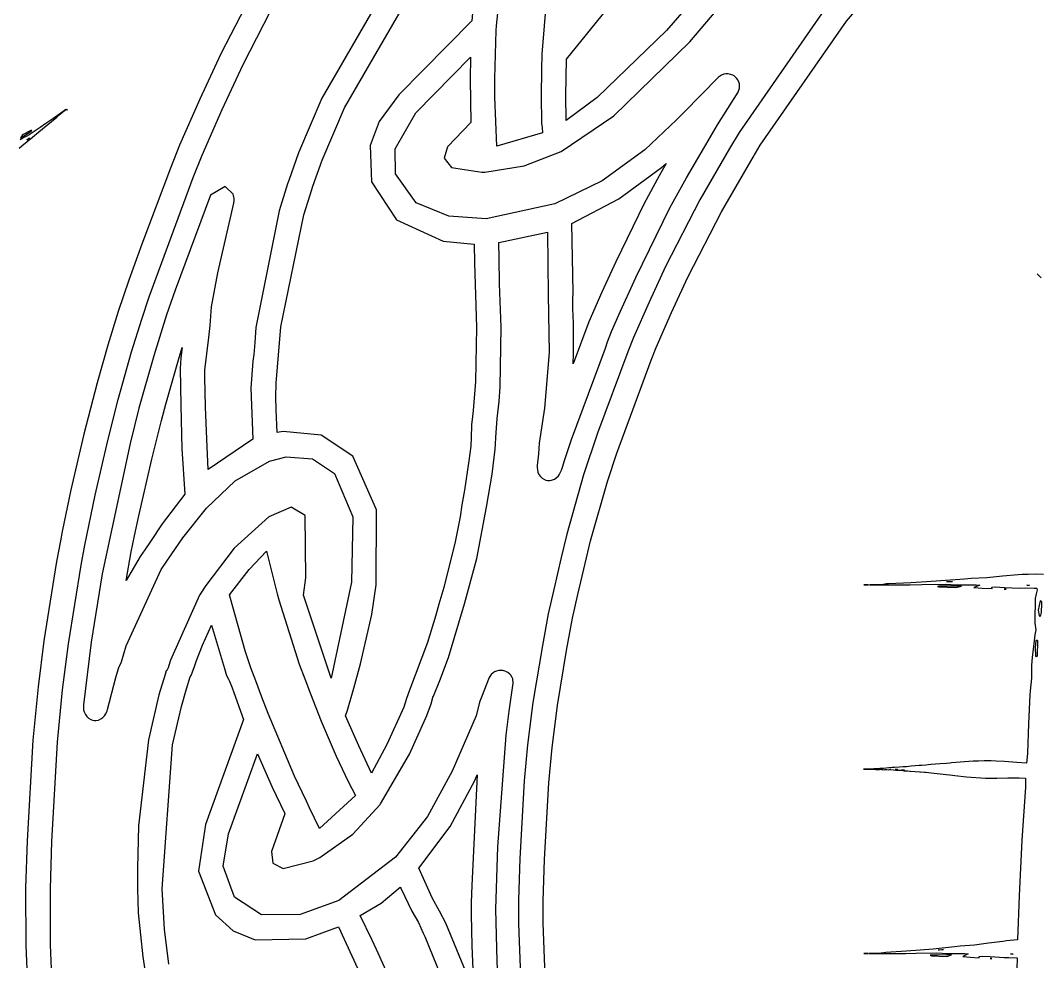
# Model space of a CAD drawing. Extents: x 0 to 151, y 0 to 357.
# Drawn here: x 37.84 to 57.27, y 74.61 to 92.51 of the extents above; entities that cross this region are included whole.
import ezdxf

# ---------------------------------------------------------------- set-up
doc = ezdxf.new("R2010")
doc.units = 0

msp = doc.modelspace()

# ---------------------------------------------------------------- linework, layer by layer
at = {"layer": 'Layer 1'}
for p, q in [((46.897917, 92.409048), (47.150015, 94.816758)), ((53.557643, 92.495557), (55.428057, 94.67776)), ((46.600606, 94.404318), (46.427104, 92.504228)), ((47.957273, 94.244263), (47.763525, 91.865723)), ((51.331504, 93.700239), (50.13248, 92.317786)), ((42.55785, 93.636798), (41.653455, 91.875028)), ((50.575899, 92.102897), (51.817849, 93.558847)), ((42.078533, 91.672221), (42.969714, 93.408591)), ((48.2334, 91.7734), (49.56854, 93.42739)), ((44.733682, 93.033284), (43.572382, 91.028174)), ((44.006186, 90.846468), (45.108956, 92.748268)), ((53.183599, 92.780651), (51.517913, 90.37991)), ((46.427104, 92.504228), (45.037904, 91.092558)), ((46.87046, 91.40615), (46.894655, 92.317408)), ((46.894655, 92.317408), (46.897917, 92.409048)), ((50.13248, 92.317786), (48.817564, 91.045059)), ((51.918767, 90.13451), (53.557643, 92.495557)), ((49.130919, 90.693967), (50.575899, 92.102897)), ((41.653455, 91.875028), (41.252914, 91.011146)), ((45.365047, 90.749737), (46.404837, 91.809607)), ((46.404837, 91.809607), (46.3954, 91.39259)), ((47.763525, 91.865723), (47.756317, 91.577072)), ((48.217955, 91.073199), (48.2334, 91.7734)), ((41.681768, 90.817596), (42.078533, 91.672221)), ((47.756317, 91.577072), (47.748079, 91.074593)), ((46.3954, 91.39259), (46.414106, 90.565423)), ((46.869771, 91.05503), (46.87046, 91.40615)), ((51.12329, 91.428632), (50.464129, 90.755916)), ((51.146114, 91.445794), (51.12329, 91.428632)), ((51.182323, 91.46982), (51.146114, 91.445794)), ((51.223166, 91.484921), (51.182323, 91.46982)), ((51.264526, 91.493159), (51.223166, 91.484921)), ((51.309317, 91.491788), (51.264526, 91.493159)), ((51.351532, 91.483886), (51.309317, 91.491788)), ((51.394263, 91.466038), (51.351532, 91.483886)), ((51.419663, 91.454371), (51.394263, 91.466038)), ((51.450039, 91.431031), (51.419663, 91.454371)), ((51.46514, 91.412498), (51.450039, 91.431031)), ((51.490365, 91.38092), (51.46514, 91.412498)), ((51.511989, 91.33527), (51.490365, 91.38092)), ((51.522801, 91.303007), (51.511989, 91.33527)), ((51.105956, 90.522866), (51.495685, 91.144446)), ((51.495685, 91.144446), (51.525375, 91.221326)), ((51.526577, 91.251524), (51.522801, 91.303007)), ((51.525375, 91.221326), (51.526577, 91.251524)), ((41.252914, 91.011146), (40.866445, 90.134564)), ((43.572382, 91.028174), (43.132886, 89.989584)), ((45.037904, 91.092558), (44.666308, 90.589071)), ((46.903578, 90.11906), (46.869771, 91.05503)), ((47.748079, 91.074593), (47.754943, 90.55358)), ((48.222417, 90.622208), (48.217955, 91.073199)), ((48.817564, 91.045059), (48.227565, 90.606421)), ((38.649993, 90.776717), (38.454695, 90.640545)), ((38.576022, 90.714238), (38.671611, 90.788375)), ((38.700962, 90.812928), (38.649993, 90.776717)), ((38.671611, 90.788375), (38.700962, 90.812928)), ((38.703296, 90.814501), (38.700894, 90.812873)), ((38.700894, 90.812873), (38.701066, 90.812957)), ((38.701066, 90.812957), (38.7069, 90.8139)), ((38.7069, 90.8139), (38.703296, 90.814501)), ((38.7069, 90.8139), (38.7069, 90.8139)), ((38.724786, 90.811045), (38.706938, 90.81396)), ((38.706938, 90.81396), (38.723242, 90.811138)), ((38.723242, 90.811138), (38.7368, 90.8089)), ((38.7368, 90.8089), (38.724786, 90.811045)), ((38.7368, 90.8089), (38.7368, 90.8089)), ((41.299416, 89.949241), (41.681768, 90.817596)), ((43.584546, 89.854554), (44.006186, 90.846468)), ((50.464129, 90.755916), (50.321861, 90.61691)), ((38.454695, 90.640545), (38.320493, 90.548043)), ((38.330619, 90.504877), (38.530204, 90.668848)), ((38.530204, 90.668848), (38.549251, 90.685838)), ((38.549251, 90.685838), (38.576022, 90.714238)), ((44.666308, 90.589071), (44.498378, 90.128187)), ((44.969139, 90.064585), (45.365047, 90.749737)), ((46.414106, 90.565423), (45.968946, 90.107219)), ((48.128539, 90.017817), (49.130919, 90.693967)), ((48.227565, 90.606421), (48.222417, 90.622208)), ((50.321861, 90.61691), (49.719848, 90.049903)), ((37.8418, 90.2723), (37.98441, 90.367372)), ((38.040527, 90.416626), (37.880411, 90.331078)), ((37.98441, 90.367372), (38.044645, 90.405043)), ((38.212893, 90.475109), (38.004385, 90.33207)), ((38.056828, 90.418514), (38.040527, 90.416626)), ((38.044645, 90.405043), (38.056828, 90.418514)), ((38.066679, 90.289505), (38.192471, 90.391616)), ((38.192471, 90.391616), (38.330619, 90.504877)), ((38.320493, 90.548043), (38.212893, 90.475109)), ((47.776739, 90.372016), (46.903578, 90.11906)), ((47.754943, 90.55358), (47.770906, 90.476012)), ((47.770906, 90.476012), (47.776739, 90.372016)), ((50.837041, 90.070157), (51.105956, 90.522866)), ((51.517913, 90.37991), (51.3322, 90.0741)), ((37.906053, 90.284535), (37.837408, 90.239487)), ((37.880411, 90.331078), (37.8418, 90.2723)), ((37.8418, 90.2723), (37.8418, 90.2723)), ((37.867952, 90.124405), (38.066679, 90.289505)), ((37.949298, 90.304528), (37.906053, 90.284535)), ((38.004385, 90.33207), (37.949298, 90.304528)), ((37.958547, 90.234048), (37.9953, 90.2657)), ((38.00265, 90.262707), (37.958547, 90.234048)), ((37.99527, 90.26571), (38.010372, 90.271117)), ((37.9953, 90.2657), (37.99527, 90.26571)), ((38.010372, 90.271117), (38.00265, 90.262707)), ((37.813201, 90.078841), (37.867952, 90.124405)), ((40.866445, 90.134564), (40.693116, 89.702104)), ((43.132886, 89.989584), (42.945491, 89.465825)), ((44.498378, 90.128187), (44.520667, 89.438228)), ((44.977376, 89.588957), (44.969139, 90.064585)), ((45.968946, 90.107219), (45.903047, 89.888929)), ((47.425124, 89.743551), (48.128539, 90.017817)), ((49.719848, 90.049903), (48.90916, 89.460351)), ((50.513897, 89.514479), (50.837041, 90.070157)), ((51.3322, 90.0741), (50.767756, 89.095571)), ((51.736724, 89.834127), (51.918767, 90.13451)), ((41.129005, 89.523986), (41.299416, 89.949241)), ((43.404353, 89.354135), (43.584546, 89.854554)), ((45.903047, 89.888929), (46.04444, 89.714917)), ((50.127231, 89.786239), (49.994587, 89.551131)), ((50.040567, 89.711416), (50.127231, 89.786239)), ((51.179158, 88.86761), (51.736724, 89.834127)), ((40.693116, 89.702104), (40.153056, 88.256784)), ((45.368319, 89.041604), (44.977376, 89.588957)), ((46.04444, 89.714917), (46.621053, 89.621903)), ((46.621053, 89.621903), (46.679799, 89.62311)), ((46.679799, 89.62311), (47.425124, 89.743551)), ((49.228985, 89.114211), (50.040567, 89.711416)), ((40.289996, 87.253226), (41.129005, 89.523986)), ((42.922496, 89.398554), (42.765815, 88.887151)), ((42.945491, 89.465825), (42.922496, 89.398554)), ((44.520667, 89.438228), (44.99646, 88.715871)), ((48.90916, 89.460351), (48.009228, 89.018863)), ((49.994587, 89.551131), (49.712114, 89.024626)), ((50.200876, 88.943696), (50.513897, 89.514479)), ((41.737181, 89.349492), (41.458656, 89.186117)), ((41.889581, 89.206024), (41.737181, 89.349492)), ((41.896444, 89.181654), (41.889581, 89.206024)), ((43.350982, 89.195221), (43.404353, 89.354135)), ((41.458656, 89.186117), (40.784049, 87.380767)), ((41.595957, 87.711289), (41.899368, 89.035099)), ((41.906912, 89.119876), (41.896444, 89.181654)), ((41.899368, 89.035099), (41.904166, 89.079374)), ((41.904166, 89.079374), (41.906912, 89.119876)), ((43.232056, 88.813558), (43.350982, 89.195221)), ((45.989706, 88.784099), (45.368319, 89.041604)), ((48.009228, 89.018863), (46.701038, 88.733988)), ((48.334747, 88.649826), (49.228985, 89.114211)), ((49.712114, 89.024626), (49.168272, 87.916706)), ((50.767756, 89.095571), (50.117691, 87.827701)), ((42.765815, 88.887151), (42.322371, 86.671651)), ((42.797364, 86.683168), (43.232056, 88.813558)), ((49.549268, 87.620226), (50.200876, 88.943696)), ((50.541963, 87.62514), (51.179158, 88.86761)), ((44.99646, 88.715871), (45.887207, 88.313488)), ((46.701038, 88.733988), (45.989706, 88.784099)), ((48.356026, 87.339056), (48.334747, 88.649826)), ((46.94662, 88.282991), (47.87092, 88.481032)), ((47.87092, 88.481032), (47.885336, 87.289362)), ((40.153056, 88.256784), (39.900614, 87.569994)), ((45.887207, 88.313488), (46.474793, 88.255142)), ((46.474793, 88.255142), (46.47788, 87.889267)), ((46.948336, 87.988162), (46.94662, 88.282991)), ((46.47788, 87.889267), (46.490924, 87.490439)), ((46.956916, 87.501813), (46.948336, 87.988162)), ((49.168272, 87.916706), (48.90519, 87.33906)), ((41.478747, 87.059164), (41.595957, 87.711289)), ((50.117691, 87.827701), (49.803296, 87.150176)), ((57.223787, 87.653747), (57.189294, 87.686995)), ((57.189294, 87.686995), (57.219153, 87.65778)), ((57.219153, 87.65778), (57.2636, 87.6148)), ((57.2636, 87.6148), (57.223787, 87.653747)), ((39.900614, 87.569994), (39.701715, 86.975533)), ((46.490924, 87.490439), (46.519753, 86.670135)), ((46.988494, 86.674646), (46.956916, 87.501813)), ((49.228526, 86.907353), (49.549268, 87.620226)), ((50.232032, 86.956542), (50.541963, 87.62514)), ((57.2636, 87.6148), (57.2636, 87.6148)), ((40.149449, 86.829687), (40.289996, 87.253226)), ((40.784049, 87.380767), (40.620846, 86.907119)), ((47.885336, 87.289362), (47.899066, 86.195852)), ((48.35431, 87.205887), (48.356026, 87.339056)), ((48.90519, 87.33906), (48.659615, 86.77892)), ((41.455407, 86.793511), (41.478747, 87.059164)), ((48.35431, 87.02947), (48.35431, 87.205887)), ((49.803296, 87.150176), (49.505721, 86.476086)), ((39.701715, 86.975533), (39.502647, 86.329586)), ((40.620846, 86.907119), (40.376814, 86.128003)), ((48.36598, 86.75386), (48.35431, 87.02947)), ((49.09055, 86.590559), (49.228526, 86.907353)), ((49.937203, 86.289316), (50.232032, 86.956542)), ((39.956559, 86.203648), (40.149449, 86.829687)), ((41.423316, 86.476011), (41.448544, 86.704611)), ((41.448544, 86.704611), (41.455407, 86.793511)), ((42.322371, 86.671651), (42.300075, 86.386087)), ((42.706409, 85.611628), (42.797364, 86.683168)), ((46.519753, 86.670135), (46.50122, 85.639095)), ((46.969274, 85.542356), (46.988494, 86.674646)), ((48.659615, 86.77892), (48.359294, 85.979554)), ((48.3653, 86.165925), (48.3659, 86.7538)), ((48.3659, 86.7538), (48.36598, 86.75386)), ((41.347116, 85.85924), (41.423316, 86.476011)), ((49.01487, 86.395261), (49.09055, 86.590559)), ((49.505721, 86.476086), (49.399148, 86.205627)), ((39.502647, 86.329586), (39.299114, 85.612937)), ((40.84575, 86.054494), (40.91834, 86.288916)), ((40.91834, 86.288916), (40.892771, 86.091561)), ((42.300075, 86.386087), (42.278451, 86.154755)), ((48.970592, 86.275133), (49.01487, 86.395261)), ((49.841959, 86.047686), (49.937203, 86.289316)), ((39.700172, 85.299942), (39.956559, 86.203648)), ((40.376814, 86.128003), (40.095887, 85.135059)), ((40.892771, 86.091561), (40.876467, 85.889403)), ((42.278451, 86.154755), (42.265066, 86.026389)), ((47.899066, 86.195852), (47.815489, 85.132202)), ((48.328766, 84.539453), (48.970592, 86.275133)), ((48.359294, 85.979554), (48.3653, 86.165925)), ((49.399148, 86.205627), (48.818586, 84.656317)), ((40.604806, 85.20982), (40.84575, 86.054494)), ((42.265066, 86.026389), (42.225766, 85.51739)), ((49.18623, 84.275966), (49.841959, 86.047686)), ((40.876467, 85.889403), (40.890541, 85.183394)), ((41.346772, 85.76657), (41.347116, 85.85924)), ((41.347116, 85.72092), (41.346772, 85.76657)), ((41.360843, 85.159064), (41.347116, 85.72092)), ((39.299114, 85.612937), (39.046847, 84.63681)), ((42.225766, 85.51739), (42.264208, 84.547441)), ((42.700059, 85.348718), (42.706409, 85.611628)), ((46.50122, 85.639095), (46.455057, 85.092685)), ((46.947478, 85.260914), (46.969274, 85.542356)), ((42.706923, 85.103315), (42.700059, 85.348718)), ((39.503161, 84.519451), (39.700172, 85.299942)), ((40.095887, 85.135059), (39.926678, 84.462341)), ((40.521748, 84.90195), (40.604806, 85.20982)), ((40.890541, 85.183394), (40.914222, 84.36)), ((41.384527, 84.541605), (41.360843, 85.159064)), ((46.913499, 84.938286), (46.947478, 85.260914)), ((47.815489, 85.132202), (47.709263, 84.466006)), ((42.727344, 84.673598), (42.706923, 85.103315)), ((46.442185, 84.978735), (46.426397, 84.813988)), ((46.455057, 85.092685), (46.442185, 84.978735)), ((46.885184, 84.574468), (46.913499, 84.938286)), ((40.338123, 84.167109), (40.521748, 84.90195)), ((46.426397, 84.813988), (46.420047, 84.56721)), ((39.046847, 84.63681), (38.800411, 83.57763)), ((41.412843, 83.965333), (41.384527, 84.541605)), ((42.264208, 84.547441), (41.412843, 83.965333)), ((42.837176, 84.68973), (42.727344, 84.673598)), ((43.560591, 84.623535), (42.837176, 84.68973)), ((44.163386, 84.218137), (43.560591, 84.623535)), ((46.420047, 84.56721), (46.408894, 84.414474)), ((46.882079, 84.450908), (46.885184, 84.574468)), ((48.202805, 84.15779), (48.328766, 84.539453)), ((48.818586, 84.656317), (48.555507, 83.867591)), ((39.261359, 83.481891), (39.503161, 84.519451)), ((39.926678, 84.462341), (39.396053, 81.980841)), ((40.914222, 84.36), (40.966908, 83.501258)), ((46.408894, 84.414474), (46.374401, 84.132687)), ((46.814637, 83.880127), (46.876931, 84.352059)), ((46.876931, 84.352059), (46.882079, 84.450908)), ((47.709263, 84.466006), (47.695877, 84.268308)), ((40.091001, 83.083559), (40.338123, 84.167109)), ((42.578267, 84.126333), (42.894548, 84.210768)), ((42.894548, 84.210768), (43.39738, 84.17138)), ((43.39738, 84.17138), (43.816104, 83.890198)), ((44.618715, 83.200302), (44.163386, 84.218137)), ((47.695877, 84.268308), (47.676142, 84.044871)), ((48.156125, 84.014667), (48.202805, 84.15779)), ((49.008614, 83.740873), (49.18623, 84.275966)), ((41.924194, 83.752791), (42.578267, 84.126333)), ((46.374401, 84.132687), (46.287564, 83.571861)), ((47.676142, 84.044871), (47.675456, 84.004713)), ((47.675456, 84.004713), (47.677172, 83.96078)), ((47.677172, 83.96078), (47.689011, 83.914444)), ((48.094688, 83.865022), (48.137075, 83.954946)), ((48.137075, 83.954946), (48.156125, 84.014667)), ((43.816104, 83.890198), (44.164882, 83.069379)), ((46.707209, 83.254088), (46.814637, 83.880127)), ((47.689011, 83.914444), (47.707031, 83.871885)), ((47.707031, 83.871885), (47.737579, 83.831728)), ((47.737579, 83.831728), (47.767776, 83.80221)), ((47.767776, 83.80221), (47.813082, 83.776469)), ((47.813082, 83.776469), (47.840539, 83.763769)), ((47.840539, 83.763769), (47.869543, 83.75828)), ((47.869543, 83.75828), (47.915362, 83.760337)), ((47.915362, 83.760337), (47.946595, 83.763769)), ((47.946595, 83.763769), (48.003229, 83.786078)), ((48.003229, 83.786078), (48.029475, 83.800494)), ((48.029475, 83.800494), (48.077013, 83.845458)), ((48.077013, 83.845458), (48.094688, 83.865022)), ((48.555507, 83.867591), (48.23545, 82.739071)), ((38.800411, 83.57763), (38.631202, 82.787185)), ((41.377507, 83.234641), (41.924194, 83.752791)), ((46.287564, 83.571861), (46.238483, 83.297282)), ((48.687014, 82.608233), (49.008614, 83.740873)), ((39.063149, 82.530134), (39.261359, 83.481891)), ((40.966908, 83.501258), (40.5348, 82.9354)), ((40.929429, 82.666263), (41.377507, 83.234641)), ((42.991195, 83.251184), (42.566284, 83.064127)), ((43.255476, 83.095016), (42.991195, 83.251184)), ((44.611978, 81.775757), (44.618715, 83.200302)), ((46.238483, 83.297282), (46.205361, 83.069726)), ((46.525128, 82.272469), (46.707209, 83.254088)), ((40.009315, 82.705325), (40.091001, 83.083559)), ((42.566284, 83.064127), (41.905269, 82.469225)), ((43.271607, 81.908156), (43.255476, 83.095016)), ((44.164882, 83.069379), (44.142852, 81.825368)), ((46.205361, 83.069726), (46.121445, 82.622506)), ((38.631202, 82.787185), (38.599455, 82.611798)), ((40.53479, 82.93563), (40.312554, 82.599269)), ((40.5348, 82.9354), (40.53479, 82.93563)), ((38.599455, 82.611798), (38.528922, 82.218121)), ((39.949421, 82.399515), (40.009315, 82.705325)), ((40.312554, 82.599269), (40.204951, 82.438642)), ((40.709423, 82.344663), (40.929429, 82.666263)), ((46.114065, 82.589203), (45.895947, 81.725654)), ((46.121445, 82.622506), (46.114065, 82.589203)), ((48.23545, 82.739071), (48.131282, 82.292195)), ((48.586963, 82.176459), (48.687014, 82.608233)), ((38.99416, 82.145036), (39.063149, 82.530134)), ((39.851431, 81.853788), (39.949421, 82.399515)), ((40.204951, 82.438642), (40.119319, 82.313708)), ((41.905269, 82.469225), (41.366204, 81.761937)), ((42.191054, 82.068181), (42.521575, 82.414837)), ((42.521575, 82.414837), (42.725622, 81.600025)), ((38.528922, 82.218121), (38.285748, 80.707951)), ((40.119319, 82.313708), (39.851431, 81.853788)), ((40.515672, 82.062876), (40.709423, 82.344663)), ((46.291222, 81.410634), (46.525128, 82.272469)), ((48.131282, 82.292195), (47.989358, 81.686405)), ((38.753046, 80.649256), (38.99416, 82.145036)), ((39.852733, 80.615846), (40.515672, 82.062876)), ((41.81626, 81.582524), (42.1907, 82.0677)), ((42.1907, 82.0677), (42.19071, 82.06784)), ((42.19071, 82.06784), (42.191054, 82.068181)), ((48.449504, 81.589889), (48.586963, 82.176459)), ((39.396053, 81.980841), (39.185829, 80.686201)), ((43.2251, 81.5742), (43.271607, 81.908156)), ((44.142852, 81.825368), (43.750719, 79.995988)), ((54.782007, 81.814645), (54.356416, 81.792508)), ((55.081811, 81.832902), (54.782007, 81.814645)), ((55.358106, 81.850214), (55.081811, 81.832902)), ((55.80584, 81.884298), (55.358106, 81.850214)), ((55.464916, 81.836077), (55.483449, 81.838899)), ((55.494089, 81.83273), (55.464916, 81.836077)), ((55.483449, 81.838899), (55.576633, 81.839673)), ((55.4942, 81.8327), (55.494089, 81.83273)), ((55.576633, 81.839673), (55.4942, 81.8327)), ((55.93043, 81.894274), (55.80584, 81.884298)), ((56.231095, 81.909461), (55.93043, 81.894274)), ((56.529528, 81.935482), (56.231095, 81.909461)), ((56.829846, 81.962211), (56.529528, 81.935482)), ((56.905185, 81.96781), (56.829846, 81.962211)), ((57.01638, 81.969718), (56.905185, 81.96781)), ((57.167397, 81.974138), (57.01638, 81.969718)), ((57.310179, 81.969591), (57.167397, 81.974138)), ((41.366204, 81.761937), (41.249508, 81.577282)), ((44.529262, 81.211496), (44.611978, 81.775757)), ((45.895947, 81.725654), (45.803962, 81.404398)), ((47.989358, 81.686405), (47.881758, 81.223397)), ((53.931147, 81.772764), (53.888588, 81.771886)), ((53.888588, 81.771886), (53.925827, 81.772335)), ((53.925827, 81.772335), (53.9804, 81.7733)), ((53.9804, 81.7733), (53.931147, 81.772764)), ((54.05781, 81.776656), (53.997059, 81.774039)), ((53.997059, 81.774039), (54.099339, 81.773845)), ((54.255507, 81.78204), (54.05781, 81.776656)), ((54.099339, 81.773845), (54.496448, 81.774338)), ((54.31557, 81.789505), (54.255507, 81.78204)), ((54.356416, 81.792508), (54.31557, 81.789505)), ((54.496448, 81.774338), (54.772743, 81.776119)), ((54.772743, 81.776119), (54.995323, 81.777364)), ((54.995323, 81.777364), (55.434822, 81.784484)), ((55.319652, 81.746396), (55.290992, 81.741934)), ((55.290992, 81.741934), (55.31948, 81.735113)), ((55.31948, 81.735113), (55.643654, 81.722283)), ((55.444758, 81.745623), (55.319652, 81.746396)), ((55.434822, 81.784484), (55.545682, 81.778823)), ((55.7473, 81.75), (55.444758, 81.745623)), ((55.545682, 81.778823), (55.631478, 81.773009)), ((55.631478, 81.773009), (55.777006, 81.77479)), ((55.643654, 81.722283), (55.7473, 81.75)), ((55.7473, 81.75), (55.7473, 81.75)), ((55.777006, 81.77479), (56.025669, 81.771079)), ((56.097576, 81.767861), (55.980191, 81.722362)), ((55.980191, 81.722362), (56.141851, 81.712173)), ((56.025669, 81.771079), (56.097576, 81.767861)), ((56.141851, 81.712173), (56.330451, 81.702112)), ((56.326333, 81.72749), (56.391374, 81.73358)), ((56.330451, 81.702112), (56.326333, 81.72749)), ((56.391374, 81.73358), (56.564359, 81.724594)), ((56.573253, 81.697097), (56.559351, 81.694244)), ((56.559351, 81.694244), (56.579087, 81.691704)), ((56.564359, 81.724594), (56.860046, 81.709792)), ((56.5995, 81.6927), (56.573253, 81.697097)), ((56.579087, 81.691704), (56.5995, 81.6927)), ((56.860046, 81.709792), (56.957864, 81.713825)), ((56.957864, 81.713825), (57.130849, 81.712413)), ((56.990884, 81.764322), (56.995346, 81.769298)), ((57.037389, 81.764), (56.990884, 81.764322)), ((56.995346, 81.769298), (57.043225, 81.768375)), ((57.0375, 81.7639), (57.037389, 81.764)), ((57.043225, 81.768375), (57.0375, 81.7639)), ((57.130849, 81.712413), (57.173747, 81.70748)), ((57.187133, 81.678428), (57.170482, 81.601912)), ((57.173747, 81.70748), (57.183529, 81.706086)), ((57.183529, 81.706086), (57.187133, 81.678428)), ((41.249508, 81.577282), (40.695029, 80.339272)), ((41.835654, 81.511121), (41.81626, 81.582524)), ((42.117097, 80.519548), (41.835654, 81.511121)), ((42.725622, 81.600025), (42.758058, 81.486419)), ((42.758058, 81.486419), (43.141267, 80.265919)), ((43.750719, 79.995988), (43.2251, 81.5742)), ((48.344647, 81.140953), (48.449504, 81.589889)), ((57.148869, 81.489582), (57.148183, 81.456353)), ((57.148183, 81.456353), (57.152473, 81.386721)), ((57.149899, 81.504822), (57.148869, 81.489582)), ((57.150746, 81.514754), (57.149899, 81.504822)), ((57.170482, 81.601912), (57.150746, 81.514754)), ((57.215699, 81.294471), (57.249334, 81.469279)), ((57.249334, 81.469279), (57.257236, 81.476035)), ((57.257236, 81.476035), (57.267704, 81.443063)), ((57.267704, 81.443063), (57.267876, 81.415479)), ((45.803962, 81.404398), (45.748017, 81.197433)), ((45.984729, 80.392974), (46.291222, 81.410634)), ((57.152473, 81.386721), (57.144066, 81.216011)), ((57.2158, 81.2944), (57.215699, 81.294471)), ((57.231492, 81.187514), (57.2158, 81.2944)), ((57.262212, 81.247771), (57.247968, 81.168763)), ((57.267876, 81.415479), (57.262212, 81.247771)), ((44.314234, 80.273466), (44.529262, 81.211496)), ((45.748017, 81.197433), (45.585499, 80.677106)), ((47.881758, 81.223397), (47.773642, 80.619668)), ((48.23396, 80.522466), (48.344647, 81.140953)), ((57.144066, 81.216011), (57.146467, 81.046909)), ((57.146467, 81.046909), (57.165687, 80.916333)), ((57.247968, 81.168763), (57.231492, 81.187514)), ((41.301581, 80.623592), (41.477998, 81.009375)), ((41.477998, 81.009375), (41.720991, 80.179806)), ((57.165687, 80.916333), (57.146467, 80.822804)), ((38.285748, 80.707951), (38.175574, 79.833063)), ((38.642872, 79.776781), (38.753046, 80.649256)), ((39.185829, 80.686201), (39.037558, 79.488691)), ((45.585499, 80.677106), (45.242105, 79.770654)), ((57.129133, 80.705702), (57.090864, 80.39046)), ((57.146467, 80.822804), (57.129133, 80.705702)), ((57.159419, 80.578051), (57.1724, 80.7158)), ((57.172291, 80.7159), (57.189109, 80.72967)), ((57.1724, 80.7158), (57.172291, 80.7159)), ((57.195114, 80.711416), (57.185849, 80.417487)), ((57.189109, 80.72967), (57.195114, 80.711416)), ((39.763666, 80.310719), (39.852733, 80.615846)), ((41.192437, 80.333225), (41.301581, 80.623592)), ((42.221779, 80.194171), (42.117097, 80.519548)), ((47.773642, 80.619668), (47.593965, 79.535088)), ((48.060458, 79.476666), (48.23396, 80.522466)), ((57.161993, 80.422722), (57.159419, 80.578051)), ((39.726941, 80.227317), (39.763666, 80.310719)), ((40.695029, 80.339272), (40.66517, 80.242142)), ((41.154337, 80.217559), (41.192437, 80.333225)), ((43.141267, 80.265919), (43.249039, 79.98276)), ((44.18604, 79.807371), (44.314234, 80.273466)), ((45.820668, 79.956738), (45.984729, 80.392974)), ((57.090864, 80.39046), (57.079883, 80.24476)), ((57.178469, 80.404036), (57.161993, 80.422722)), ((57.185849, 80.417487), (57.178469, 80.404036)), ((39.652962, 80.010401), (39.702915, 80.181326)), ((39.702915, 80.181326), (39.719733, 80.218737)), ((39.719733, 80.218737), (39.726941, 80.227317)), ((40.592063, 80.068127), (40.476397, 79.680636)), ((40.614714, 80.13986), (40.592063, 80.068127)), ((40.625698, 80.146382), (40.614714, 80.13986)), ((40.654013, 80.192031), (40.625698, 80.146382)), ((40.66517, 80.242142), (40.654013, 80.192031)), ((41.086039, 80.046634), (41.154337, 80.217559)), ((41.720991, 80.179806), (41.76338, 80.048694)), ((42.318912, 79.946707), (42.221779, 80.194171)), ((46.796382, 80.067266), (46.773556, 80.032942)), ((46.826755, 80.095754), (46.796382, 80.067266)), ((46.862281, 80.119435), (46.826755, 80.095754)), ((46.901408, 80.134537), (46.862281, 80.119435)), ((46.944306, 80.144132), (46.901408, 80.134537)), ((46.989783, 80.144476), (46.944306, 80.144132)), ((47.017929, 80.143791), (46.989783, 80.144476)), ((47.039723, 80.136924), (47.017929, 80.143791)), ((47.044184, 80.137268), (47.039723, 80.136924)), ((47.077306, 80.124227), (47.044184, 80.137268)), ((47.112316, 80.106379), (47.077306, 80.124227)), ((47.150068, 80.075832), (47.112316, 80.106379)), ((47.172722, 80.052492), (47.150068, 80.075832)), ((57.079883, 80.24476), (57.081771, 79.996503)), ((39.498683, 79.401521), (39.652962, 80.010401)), ((41.000063, 79.792307), (41.072997, 80.020548)), ((41.072997, 80.020548), (41.086039, 80.046634)), ((41.76338, 80.048694), (41.796683, 79.980735)), ((41.796683, 79.980735), (41.812987, 79.950876)), ((41.812987, 79.950876), (41.820195, 79.939892)), ((41.820195, 79.939892), (41.86756, 79.817018)), ((42.435952, 79.635746), (42.318912, 79.946707)), ((43.249039, 79.98276), (43.356811, 79.698915)), ((45.69745, 79.655043), (45.820668, 79.956738)), ((46.759829, 80.009603), (46.616017, 79.637894)), ((46.773556, 80.032942), (46.759829, 80.009603)), ((47.143033, 79.367423), (47.215967, 79.903196)), ((47.195376, 80.013709), (47.172722, 80.052492)), ((47.209448, 79.983511), (47.195376, 80.013709)), ((47.215967, 79.903196), (47.209448, 79.983511)), ((57.081771, 79.996503), (57.054141, 79.754382)), ((38.175574, 79.833063), (38.074493, 78.821583)), ((38.543507, 78.782121), (38.642872, 79.776781)), ((40.476397, 79.680636), (40.274924, 78.826697)), ((40.904646, 79.458351), (41.000063, 79.792307)), ((41.86756, 79.817018), (41.898793, 79.724003)), ((41.898793, 79.724003), (42.08379, 79.215004)), ((43.356811, 79.698915), (43.561371, 79.181675)), ((44.06471, 79.39207), (44.18604, 79.807371)), ((45.242105, 79.770654), (45.18513, 79.609339)), ((57.047619, 79.679667), (57.022908, 79.12877)), ((57.054141, 79.754382), (57.047619, 79.679667)), ((39.037558, 79.488691), (39.038588, 79.457457)), ((42.551446, 79.324455), (42.435952, 79.635746)), ((45.18513, 79.609339), (45.133484, 79.449054)), ((45.57354, 79.287113), (45.652994, 79.509865)), ((45.652994, 79.509865), (45.678566, 79.605968)), ((45.678566, 79.605968), (45.689547, 79.636165)), ((45.689547, 79.636165), (45.69745, 79.655043)), ((46.577403, 79.544879), (46.510819, 79.279223)), ((46.616017, 79.637894), (46.577403, 79.544879)), ((47.593965, 79.535088), (47.492365, 78.731946)), ((39.038588, 79.457457), (39.042192, 79.398425)), ((39.042192, 79.398425), (39.054031, 79.357238)), ((39.054031, 79.357238), (39.075827, 79.307126)), ((39.075827, 79.307126), (39.101913, 79.271775)), ((39.439306, 79.282768), (39.465906, 79.321551)), ((39.465906, 79.321551), (39.488901, 79.375094)), ((39.488901, 79.375094), (39.498683, 79.401521)), ((40.735093, 78.727627), (40.904646, 79.458351)), ((43.058034, 78.134845), (42.551446, 79.324455)), ((44.028992, 79.283277), (44.0647, 79.392)), ((44.0647, 79.392), (44.06471, 79.39207)), ((45.133484, 79.449054), (44.814802, 78.734121)), ((45.547798, 79.229108), (45.57354, 79.287113)), ((47.084858, 78.911634), (47.143033, 79.367423)), ((47.959208, 78.676284), (48.060458, 79.476666)), ((39.101913, 79.271775), (39.13795, 79.23608)), ((39.13795, 79.23608), (39.182225, 79.21068)), ((39.182225, 79.21068), (39.211576, 79.19695)), ((39.211576, 79.19695), (39.244012, 79.191116)), ((39.244012, 79.191116), (39.275073, 79.194548)), ((39.275073, 79.194548), (39.32381, 79.201756)), ((39.32381, 79.201756), (39.369118, 79.222358)), ((39.369118, 79.222358), (39.406185, 79.247414)), ((39.406185, 79.247414), (39.439306, 79.282768)), ((42.08379, 79.215004), (41.3625, 77.2156)), ((43.561371, 79.181675), (43.850022, 78.517539)), ((44.277658, 78.711811), (44.028992, 79.283277)), ((45.245417, 78.549867), (45.547798, 79.229108)), ((46.510819, 79.279223), (46.052959, 78.228613)), ((57.022908, 79.12877), (57.005232, 78.574401)), ((46.922513, 76.787424), (47.084858, 78.911634)), ((38.074493, 78.821583), (37.965177, 76.906393)), ((38.435907, 76.889591), (38.543507, 78.782121)), ((40.274924, 78.826697), (40.085979, 77.186427)), ((40.538771, 75.988707), (40.735093, 78.727627)), ((44.523233, 78.191484), (44.277658, 78.711811)), ((44.814802, 78.734121), (44.523233, 78.191484)), ((47.492365, 78.731946), (47.424237, 78.047216)), ((41.801629, 77.040042), (42.351299, 78.558112)), ((42.351299, 78.558112), (42.633086, 77.923835)), ((43.850022, 78.517539), (44.076034, 78.035309)), ((44.690941, 77.60875), (45.245417, 78.549867)), ((47.892796, 78.008369), (47.959208, 78.676284)), ((57.005232, 78.574401), (56.99562, 78.501272)), ((54.701005, 78.314757), (54.656727, 78.313168)), ((54.745965, 78.319089), (54.701005, 78.314757)), ((54.791101, 78.3231), (54.745965, 78.319089)), ((54.943148, 78.335627), (54.791101, 78.3231)), ((54.976098, 78.33845), (54.943148, 78.335627)), ((54.991885, 78.338492), (54.976098, 78.33845)), ((55.06791, 78.342073), (54.991885, 78.338492)), ((55.116991, 78.34778), (55.06791, 78.342073)), ((55.16178, 78.353574), (55.116991, 78.34778)), ((55.173966, 78.355459), (55.16178, 78.353574)), ((55.256338, 78.361425), (55.173966, 78.355459)), ((55.342659, 78.366937), (55.256338, 78.361425)), ((55.461929, 78.376533), (55.342659, 78.366937)), ((55.527827, 78.383997), (55.461929, 78.376533)), ((55.556659, 78.387452), (55.527827, 78.383997)), ((55.968703, 78.41862), (55.556659, 78.387452)), ((56.0715, 78.421581), (55.968703, 78.41862)), ((56.178586, 78.424863), (56.0715, 78.421581)), ((56.310212, 78.423511), (56.178586, 78.424863)), ((56.408708, 78.420593), (56.310212, 78.423511)), ((56.568824, 78.412764), (56.408708, 78.420593)), ((56.80273, 78.394208), (56.568824, 78.412764)), ((56.984808, 78.378314), (56.80273, 78.394208)), ((56.99562, 78.501272), (56.984808, 78.378314)), ((43.280614, 77.660509), (43.058034, 78.134845)), ((46.052959, 78.228613), (45.584292, 77.363912)), ((46.533851, 78.161213), (46.427795, 76.052453)), ((46.487171, 78.054815), (46.533851, 78.161213)), ((53.884664, 78.265435), (53.900282, 78.265562)), ((53.8917, 78.2655), (53.884664, 78.265435)), ((53.900282, 78.265562), (53.8917, 78.2655)), ((53.912104, 78.266328), (53.902153, 78.266046)), ((53.902153, 78.266046), (53.919, 78.266)), ((53.944367, 78.266864), (53.912104, 78.266328)), ((53.919, 78.266), (53.983524, 78.266065)), ((53.960671, 78.267917), (53.944367, 78.266864)), ((54.030002, 78.270426), (53.960671, 78.267917)), ((53.983524, 78.266065), (54.028488, 78.266279)), ((54.028488, 78.266279), (54.064697, 78.266409)), ((54.078739, 78.272593), (54.030002, 78.270426)), ((54.064697, 78.266409), (54.13626, 78.267256)), ((54.123703, 78.27478), (54.078739, 78.272593)), ((54.1379, 78.2624), (54.117478, 78.262507)), ((54.117478, 78.262507), (54.170164, 78.259589)), ((54.196637, 78.279265), (54.123703, 78.27478)), ((54.13626, 78.267256), (54.15428, 78.266612)), ((54.187153, 78.262809), (54.1379, 78.2624)), ((54.1379, 78.2624), (54.1379, 78.2624)), ((54.15428, 78.266612), (54.168352, 78.265949)), ((54.168352, 78.265949), (54.192033, 78.266141)), ((54.170164, 78.259589), (54.187153, 78.262809)), ((54.192033, 78.266141), (54.232534, 78.265712)), ((54.216887, 78.280614), (54.196637, 78.279265)), ((54.265796, 78.282911), (54.216887, 78.280614)), ((54.244204, 78.265306), (54.224982, 78.259814)), ((54.224982, 78.259814), (54.251412, 78.258462)), ((54.232534, 78.265712), (54.244204, 78.265306)), ((54.251412, 78.258462), (54.282129, 78.257068)), ((54.314535, 78.28673), (54.265796, 78.282911)), ((54.282129, 78.257068), (54.291911, 78.260971)), ((54.291911, 78.260971), (54.320054, 78.259749)), ((54.363272, 78.290805), (54.314535, 78.28673)), ((54.320054, 78.259749), (54.368278, 78.257646)), ((54.375628, 78.291705), (54.363272, 78.290805)), ((54.368278, 78.257646), (54.384237, 78.258118)), ((54.431917, 78.29591), (54.375628, 78.291705)), ((54.384237, 78.258118), (54.454943, 78.252927)), ((54.389607, 78.264403), (54.398189, 78.264939)), ((54.397331, 78.26434), (54.389607, 78.264403)), ((54.398189, 78.264939), (54.397331, 78.26434)), ((54.47276, 78.298733), (54.431917, 78.29591)), ((54.454943, 78.252927), (54.497502, 78.24958)), ((54.571436, 78.304865), (54.47276, 78.298733)), ((54.48382, 78.262817), (54.51986, 78.264617)), ((54.512308, 78.257991), (54.48382, 78.262817)), ((54.497502, 78.24958), (54.525303, 78.248121)), ((54.529642, 78.2602), (54.512308, 78.257991)), ((54.51986, 78.264617), (54.532732, 78.26256)), ((54.525303, 78.248121), (54.552761, 78.248209)), ((54.5297, 78.2601), (54.529642, 78.2602)), ((54.532732, 78.26256), (54.5297, 78.2601)), ((54.552761, 78.248209), (54.57404, 78.250825)), ((54.640598, 78.31143), (54.571436, 78.304865)), ((54.57404, 78.250825), (54.589142, 78.247887)), ((54.589142, 78.247887), (54.608364, 78.245141)), ((54.606522, 78.251169), (54.655087, 78.252863)), ((54.628832, 78.249044), (54.606522, 78.251169)), ((54.608364, 78.245141), (54.659675, 78.238684)), ((54.654232, 78.249216), (54.628832, 78.249044)), ((54.656727, 78.313168), (54.640598, 78.31143)), ((54.6543, 78.2492), (54.654232, 78.249216)), ((54.655087, 78.252863), (54.6543, 78.2492)), ((54.659675, 78.238684), (54.683359, 78.236666)), ((54.683359, 78.236666), (54.723686, 78.236367)), ((54.723686, 78.236367), (54.763157, 78.231304)), ((54.763157, 78.231304), (54.775341, 78.230039)), ((54.775341, 78.230039), (54.864924, 78.224161)), ((54.864924, 78.224161), (54.95519, 78.219033)), ((54.95519, 78.219033), (54.967043, 78.217018)), ((54.967043, 78.217018), (55.044956, 78.209637)), ((55.044956, 78.209637), (55.061429, 78.208952)), ((55.061429, 78.208952), (55.225146, 78.190074)), ((55.225146, 78.190074), (55.397787, 78.170146)), ((55.397787, 78.170146), (55.578838, 78.150518)), ((55.578838, 78.150518), (55.624143, 78.145971)), ((55.624143, 78.145971), (55.842433, 78.122609)), ((55.842433, 78.122609), (56.205049, 78.098304)), ((44.076034, 78.035309), (44.215212, 77.766566)), ((46.019723, 77.179431), (46.487171, 78.054815)), ((47.424237, 78.047216), (47.341004, 76.568266)), ((47.810951, 76.551729), (47.892796, 78.008369)), ((56.205049, 78.098304), (56.423167, 78.096224)), ((56.423167, 78.096224), (56.632878, 78.101072)), ((56.632878, 78.101072), (56.842758, 78.103305)), ((56.842758, 78.103305), (56.969408, 78.096955)), ((56.967006, 78.022903), (56.965976, 77.921825)), ((56.969408, 78.096955), (56.967006, 78.022903)), ((42.633086, 77.923835), (42.864418, 77.433714)), ((44.215212, 77.766566), (43.53237, 77.141557)), ((56.965976, 77.921825), (56.899047, 76.915135)), ((43.342567, 77.532832), (43.280614, 77.660509)), ((44.165705, 77.03207), (44.682876, 77.597766)), ((44.682876, 77.597766), (44.690941, 77.60875)), ((42.873568, 77.414822), (42.615637, 76.703321)), ((42.864418, 77.433714), (42.8643, 77.4337)), ((42.8643, 77.4337), (42.873568, 77.414822)), ((43.53237, 77.141557), (43.342567, 77.532832)), ((45.584292, 77.363912), (44.975929, 76.591093)), ((40.085979, 77.186427), (40.064699, 76.38363)), ((41.3625, 77.2156), (41.229899, 76.330099)), ((45.424041, 76.385725), (46.019723, 77.179431)), ((41.694741, 76.422277), (41.801629, 77.040042)), ((43.539766, 76.589716), (44.165705, 77.03207)), ((37.965177, 76.906393), (37.93875, 76.006105)), ((38.409136, 75.99309), (38.435907, 76.889591)), ((46.886474, 75.602964), (46.922513, 76.787424)), ((56.899047, 76.915135), (56.84413, 75.854815)), ((42.615637, 76.703321), (42.643095, 76.478509)), ((43.413288, 76.526216), (43.539766, 76.589716)), ((44.975929, 76.591093), (43.897519, 75.770109)), ((47.341004, 76.568266), (47.317664, 75.77748)), ((40.064699, 76.38363), (40.069161, 75.989609)), ((41.915062, 75.835322), (41.694741, 76.422277)), ((42.643095, 76.478509), (42.840792, 76.375543)), ((42.840792, 76.375543), (43.413288, 76.526216)), ((45.680942, 75.806021), (45.424041, 76.385725)), ((47.787611, 75.764719), (47.810951, 76.551729)), ((41.229899, 76.330099), (41.554693, 75.49571)), ((37.93875, 76.006105), (37.943897, 74.911915)), ((38.414283, 74.92429), (38.409136, 75.99309)), ((40.069161, 75.989609), (40.082708, 75.535181)), ((40.5803, 75.224351), (40.538771, 75.988707)), ((44.704762, 75.721021), (45.069094, 76.024771)), ((45.069094, 76.024771), (45.083166, 75.993196)), ((45.083166, 75.993196), (45.289786, 75.564854)), ((46.427795, 76.052453), (46.419557, 75.731883)), ((42.426874, 75.497849), (41.915062, 75.835322)), ((45.812054, 75.565421), (45.680942, 75.806021)), ((56.84413, 75.854815), (56.815987, 75.02044)), ((43.897519, 75.770109), (43.165082, 75.505828)), ((44.307481, 75.482826), (44.704762, 75.721021)), ((46.417324, 75.647106), (46.416811, 75.501578)), ((46.419557, 75.731883), (46.417324, 75.647106)), ((46.911874, 74.614826), (46.886474, 75.602964)), ((47.317664, 75.77748), (47.317836, 75.329918)), ((47.787784, 75.346328), (47.787611, 75.764719)), ((40.082708, 75.535181), (40.169886, 74.69806)), ((41.554693, 75.49571), (41.888758, 75.192812)), ((43.165082, 75.505828), (42.426874, 75.497849)), ((44.528689, 75.025652), (44.307481, 75.482826)), ((45.289786, 75.564854), (45.413862, 75.34828)), ((45.93836, 75.335805), (45.812054, 75.565421)), ((46.416811, 75.501578), (46.43226, 74.90746)), ((40.664219, 74.556436), (40.5803, 75.224351)), ((43.273041, 75.038872), (43.893416, 75.267472)), ((43.893416, 75.267472), (44.502465, 73.945032)), ((45.413862, 75.34828), (45.50533, 75.148185)), ((46.397936, 74.214495), (45.93836, 75.335805)), ((47.317836, 75.329918), (47.322126, 75.157963)), ((47.792415, 75.170255), (47.787784, 75.346328)), ((41.888758, 75.192812), (42.305838, 75.021374)), ((42.305838, 75.021374), (43.273041, 75.038872)), ((44.615868, 74.837224), (44.528689, 75.025652)), ((45.50533, 75.148185), (45.533818, 75.083317)), ((45.533818, 75.083317), (45.956327, 74.055017)), ((47.322126, 75.157963), (47.385109, 73.625123)), ((47.854196, 73.653555), (47.792415, 75.170255)), ((56.815987, 75.02044), (56.603361, 74.999933)), ((37.943897, 74.911915), (38.020608, 73.053705)), ((38.490483, 73.08255), (38.414283, 74.92429)), ((44.931976, 74.135338), (44.615868, 74.837224)), ((46.43226, 74.90746), (46.465209, 74.031897)), ((54.962246, 74.824704), (54.692303, 74.803919)), ((55.210912, 74.845149), (54.962246, 74.824704)), ((55.613857, 74.887107), (55.210912, 74.845149)), ((55.306881, 74.830325), (55.323699, 74.833542)), ((55.333128, 74.826766), (55.306881, 74.830325)), ((55.323699, 74.833542), (55.407446, 74.834982)), ((55.3332, 74.8267), (55.333128, 74.826766)), ((55.407446, 74.834982), (55.3332, 74.8267)), ((55.726091, 74.899569), (55.613857, 74.887107)), ((55.996722, 74.920454), (55.726091, 74.899569)), ((56.265115, 74.955226), (55.996722, 74.920454)), ((56.535574, 74.991867), (56.265115, 74.955226)), ((56.603361, 74.999933), (56.535574, 74.991867)), ((40.169886, 74.69806), (40.292088, 73.905902)), ((53.926522, 74.759864), (53.888253, 74.759071)), ((53.888253, 74.759071), (53.921555, 74.759457)), ((53.921555, 74.759457), (53.9708, 74.7604)), ((53.9708, 74.7604), (53.926522, 74.759864)), ((54.040511, 74.763553), (53.985596, 74.761013)), ((53.985596, 74.761013), (54.077923, 74.760863)), ((54.218311, 74.769022), (54.040511, 74.763553)), ((54.077923, 74.760863), (54.435391, 74.761442)), ((54.27254, 74.776617), (54.218311, 74.769022)), ((54.309266, 74.779721), (54.27254, 74.776617)), ((54.692303, 74.803919), (54.309266, 74.779721)), ((54.435391, 74.761442), (54.684057, 74.763372)), ((54.684057, 74.763372), (54.884327, 74.764783)), ((54.884327, 74.764783), (55.279892, 74.772869)), ((55.176306, 74.730958), (55.150393, 74.72616)), ((55.150393, 74.72616), (55.175962, 74.718566)), ((55.175962, 74.718566), (55.4677, 74.7031)), ((55.288712, 74.729829), (55.176306, 74.730958)), ((55.279892, 74.772869), (55.379598, 74.76666)), ((55.561056, 74.734096), (55.288712, 74.729829)), ((55.379598, 74.76666), (55.456822, 74.760169)), ((55.456822, 74.760169), (55.587934, 74.762206)), ((55.4677, 74.7031), (55.561056, 74.734096)), ((55.4677, 74.7031), (55.4677, 74.7031)), ((55.587934, 74.762206), (55.811716, 74.757959)), ((55.876413, 74.754186), (55.770701, 74.701735)), ((55.770701, 74.701735), (55.916398, 74.689145)), ((55.811716, 74.757959), (55.876413, 74.754186)), ((55.916398, 74.689145), (56.085951, 74.676273)), ((56.082347, 74.706326), (56.141049, 74.71332)), ((56.085951, 74.676273), (56.082347, 74.706326)), ((56.141049, 74.71332), (56.296528, 74.701949)), ((56.3045, 74.6689), (56.291972, 74.665553)), ((56.291972, 74.665553), (56.309992, 74.662358)), ((56.296528, 74.701949), (56.562697, 74.682687)), ((56.328184, 74.66345), (56.3045, 74.6689)), ((56.3045, 74.6689), (56.3045, 74.6689)), ((56.309992, 74.662358), (56.328184, 74.66345)), ((56.562697, 74.682687), (56.650736, 74.687107)), ((56.650736, 74.687107), (56.807087, 74.680929)), ((56.68114, 74.749432), (56.684744, 74.755739)), ((56.724388, 74.748681), (56.68114, 74.749432)), ((56.684744, 74.755739), (56.728506, 74.754388)), ((56.7244, 74.7486), (56.724388, 74.748681)), ((56.728506, 74.754388), (56.7244, 74.7486)), ((56.807087, 74.680929), (56.802625, 74.463861)), ((46.959239, 73.599226), (46.911874, 74.614826))]:
    msp.add_line(p, q, dxfattribs=at)

doc.saveas('drawing.dxf')
